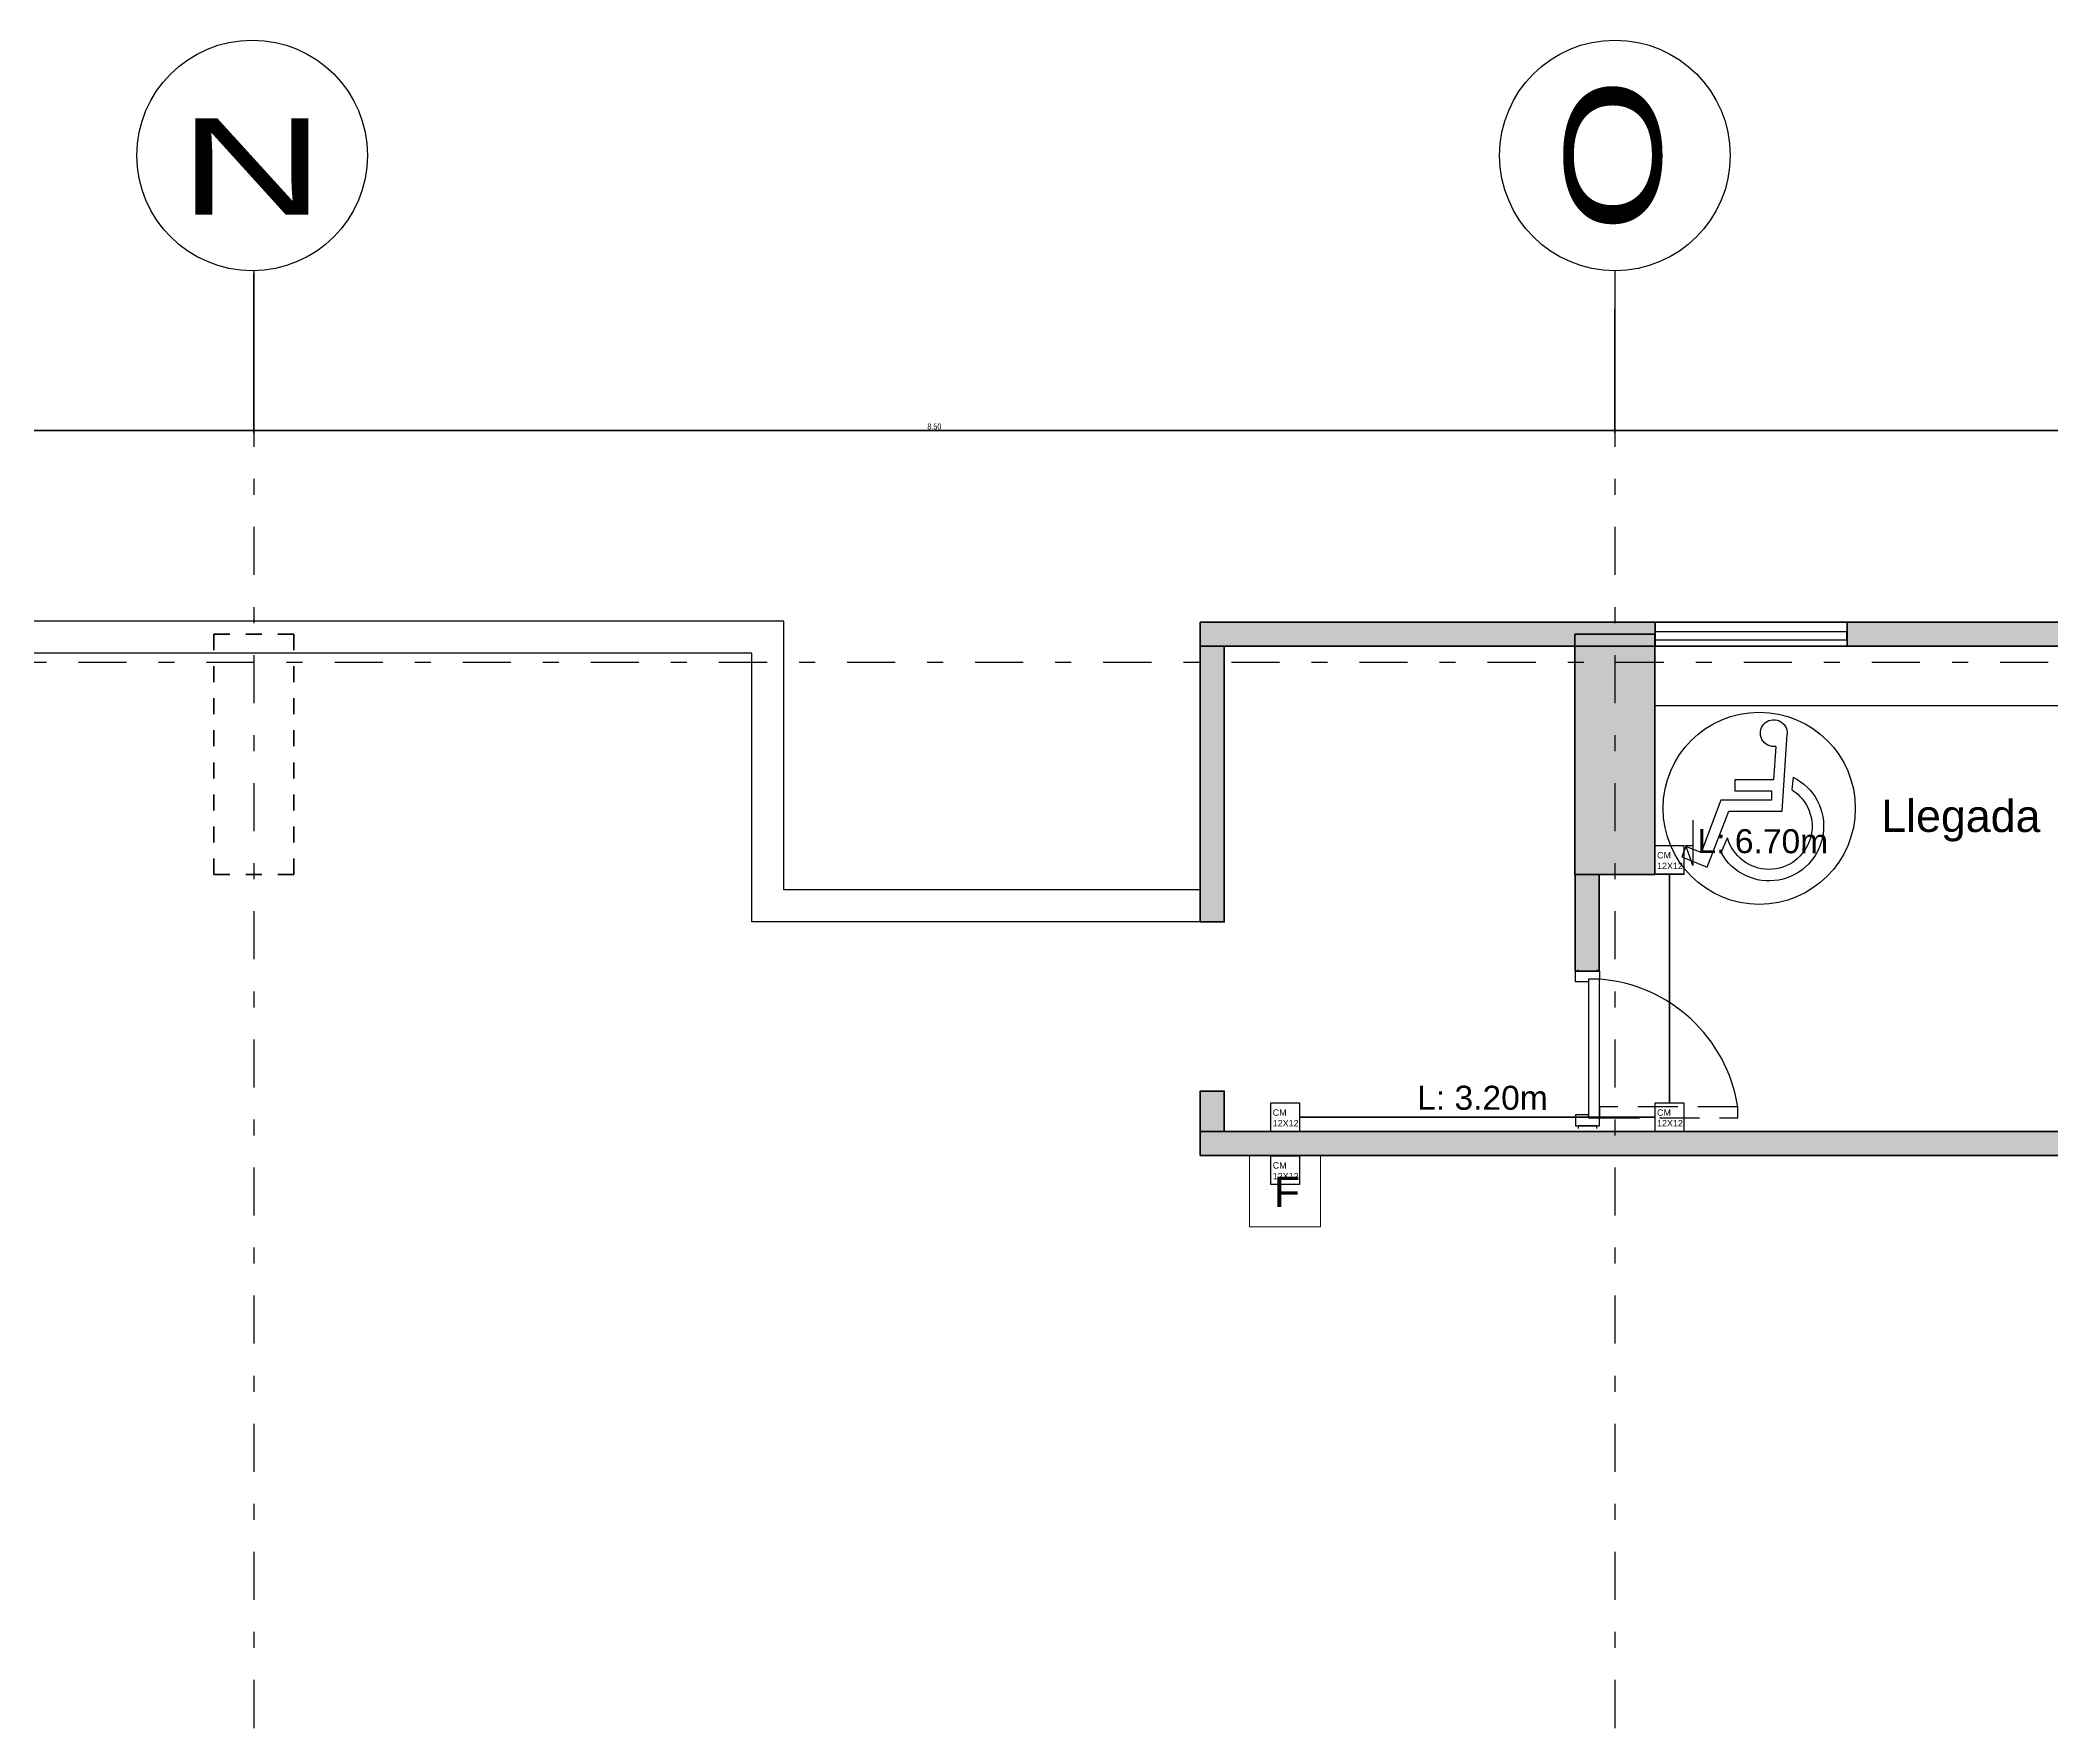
# Model space of a CAD drawing. Header units: millimetres. Extents: x 3781 to 4924, y 1639 to 1721.
# Drawn here: x 4777.87 to 4790.44, y 1697.77 to 1708.29 of the extents above; entities that cross this region are included whole.
import ezdxf
from ezdxf.enums import TextEntityAlignment as Align

# ---------------------------------------------------------------- set-up
doc = ezdxf.new("R2010")
doc.units = ezdxf.units.MM
for name, pattern in [('CENTER', [0.7, 0.3, -0.2, 0, -0.2]), ('HIDDEN', [0.375, 0.25, -0.125]), ('HIDDEN2', [0.1875, 0.125, -0.0625])]:
    doc.linetypes.add(name, pattern=pattern)
doc.layers.get('Defpoints').update_dxf_attribs({"color": 255})
for name, color, linetype in [('1amobla', 2, 'Continuous'), ('_ACHU3', 253, 'Continuous'), ('AREA PARQUEO', 51, 'Continuous'), ('AS_GL DETECCION_PISO 1', 7, 'Continuous'), ('AS_GL DETECCION_PISO 2', 7, 'Continuous'), ('EJE-ESTRUCTURA', 1, 'CENTER'), ('F-2', 2, 'Continuous'), ('GG_LAZO CONTROL DRIVERS', 82, 'Continuous'), ('HACHTCOLUMNA', 250, 'Continuous'), ('JCA_COTAS', 1, 'Continuous'), ('JCA_HATCH 254', 252, 'Continuous'), ('JCA_TEXTO1', 2, 'Continuous'), ('JCA_TEXTO2', 3, 'Continuous'), ('MUEBLE', 1, 'Continuous'), ('TEXTO 3', 3, 'Continuous')]:
    doc.layers.add(name, color=color, linetype=linetype)
doc.layers.add('DIM-25', color=1, linetype='Continuous', plot=False)
for name, color, linetype, lineweight in [('Estructura', 6, 'Continuous', 40), ('Muro', 4, 'Continuous', 40), ('TEXTOS', 7, 'Continuous', 20), ('Vidrio', 2, 'Continuous', 30)]:
    doc.layers.add(name, color=color, linetype=linetype, lineweight=lineweight)
doc.styles.add('Arial_400', font='arial.ttf')
doc.styles.add('ROMANS', font='arial.ttf', dxfattribs={"width": 0.7})
doc.styles.get("Standard").update_dxf_attribs({"font": 'arial.ttf'})
doc.styles.add('style2', font='arial.ttf', dxfattribs={"width": 1.5})
doc.dimstyles.new('1-10', dxfattribs={"dimscale": 10, "dimtxt": 0.0037, "dimasz": 0.001, "dimexe": 0.0018, "dimexo": 0.0018, "dimgap": 0.0005, "dimtad": 1, "dimzin": 4, "dimdsep": 46, "dimtxsty": 'ROMANS', "dimblk": 'ARCHTICK', "dimcen": 0.003, "dimdle": 0.0015, "dimclrd": 1, "dimclre": 1, "dimclrt": 4, "dimadec": 0, "dimazin": 0, "dimtfac": 1, "dimtix": 1, "dimtmove": 2, "dimatfit": 3, "dimldrblk": 'flecha', "dimfxl": 1, "dimtolj": 1, "dimtzin": 4, "dimarcsym": 0})

# ---------------------------------------------------------------- blocks, each defined once
blk = doc.blocks.new('discap')
at = {"layer": 'TEXTO 3', "color": 0, "linetype": 'Continuous'}
for p, q in [((-179169, -277469), (-179154, -277610)), ((-178353, -278322), (-178426, -278155))]:
    blk.add_line(p, q, dxfattribs=at)
blk.add_lwpolyline([(-178974, -277120), (-178946, -277498), (-178511, -277498), (-178511, -277624), (-178926, -277624), (-178926, -277730), (-178352, -277730), (-178127, -278321), (-177953, -278254), (-177909, -278371), (-178198, -278488), (-178440, -277852), (-179047, -277852), (-179102, -276980)], dxfattribs=at)
for centre, radius, start, end in [((-178951, -276970), 152, 261.2603, 183.6697), ((-178897, -278025), 619, 116.0954, 331.345), ((-178897, -278025), 488, 121.7945, 344.571)]:
    blk.add_arc(centre, radius, start, end, dxfattribs=at)
blk = doc.blocks.new('_ArchTick')
at = {"color": 0, "linetype": 'ByBlock', "const_width": 0.15}
blk.add_lwpolyline([(-0.5, -0.5), (0.5, 0.5)], dxfattribs=at)
blk = doc.blocks.new('*D25')
at = {"layer": 'Defpoints', "color": 0, "transparency": 16777216}
for p in [(1962.5, -5855.354), (1971, -5855.579), (1971, -5856.351)]:
    blk.add_point(p, dxfattribs=at)
at = {"layer": 'JCA_COTAS', "color": 1, "lineweight": -2, "transparency": 16777216}
for p, q in [((1962.5, -5855.372), (1962.5, -5856.369)), ((1971, -5855.597), (1971, -5856.369)), ((1962.485, -5856.351), (1971.015, -5856.351))]:
    blk.add_line(p, q, dxfattribs=at)
at = {"layer": 'JCA_COTAS', "color": 1, "lineweight": -2, "transparency": 16777216, "xscale": 0.01, "yscale": 0.01, "zscale": 0.01, "rotation": 180}
blk.add_blockref('_ArchTick', (1962.5, -5856.351), dxfattribs=at)
at = {"layer": 'JCA_COTAS', "color": 1, "lineweight": -2, "transparency": 16777216, "xscale": 0.01, "yscale": 0.01, "zscale": 0.01}
blk.add_blockref('_ArchTick', (1971, -5856.351), dxfattribs=at)
at = {"layer": 'JCA_COTAS', "color": 4, "transparency": 16777216, "insert": (1966.75, -5856.327), "char_height": 0.037, "attachment_point": 5, "style": 'ROMANS'}
blk.add_mtext('\\A1;8.50', dxfattribs=at)
blk = doc.blocks.new('flecha')
at = {"layer": '_ACHU3', "linetype": 'Continuous', "lineweight": 0}
h = blk.add_hatch(color=255, dxfattribs=at)
h.dxf.hatch_style = 1
h.paths.add_polyline_path([(0, 0), (2.4, 0.4), (2.4, 0), (4, 0), (4, 0), (2.4, 0), (2.4, -0.4)])
at = {"layer": '_ACHU3', "linetype": 'Continuous', "lineweight": 0, "flags": 128}
blk.add_lwpolyline([(0, 0), (2.4, 0.4), (2.4, 0), (2.4, 0), (4, 0), (4, 0), (2.4, 0), (2.4, -0.4), (0, 0)], dxfattribs=at)
blk = doc.blocks.new('*D26')
at = {"layer": 'Defpoints', "color": 0, "transparency": 16777216}
for p in [(1971, -5855.579), (1978.498, -5855.579), (1978.498, -5856.351)]:
    blk.add_point(p, dxfattribs=at)
at = {"layer": 'JCA_COTAS', "color": 1, "lineweight": -2, "transparency": 16777216}
for p, q in [((1971, -5855.597), (1971, -5856.369)), ((1978.498, -5855.597), (1978.498, -5856.369)), ((1970.985, -5856.351), (1978.513, -5856.351))]:
    blk.add_line(p, q, dxfattribs=at)
at = {"layer": 'JCA_COTAS', "color": 1, "lineweight": -2, "transparency": 16777216, "xscale": 0.01, "yscale": 0.01, "zscale": 0.01, "rotation": 180}
blk.add_blockref('_ArchTick', (1971, -5856.351), dxfattribs=at)
at = {"layer": 'JCA_COTAS', "color": 1, "lineweight": -2, "transparency": 16777216, "xscale": 0.01, "yscale": 0.01, "zscale": 0.01}
blk.add_blockref('_ArchTick', (1978.498, -5856.351), dxfattribs=at)
at = {"layer": 'JCA_COTAS', "color": 4, "transparency": 16777216, "insert": (1974.749, -5856.327), "char_height": 0.037, "attachment_point": 5, "style": 'ROMANS'}
blk.add_mtext('\\A1;7.50', dxfattribs=at)
blk = doc.blocks.new('*D27')
at = {"layer": 'Defpoints', "color": 0, "transparency": 16777216}
for p in [(1962.5, -5855.354), (1955, -5855.504), (1955, -5856.351)]:
    blk.add_point(p, dxfattribs=at)
at = {"layer": 'JCA_COTAS', "color": 1, "lineweight": -2, "transparency": 16777216}
for p, q in [((1962.5, -5855.372), (1962.5, -5856.369)), ((1955, -5855.522), (1955, -5856.369)), ((1962.515, -5856.351), (1954.985, -5856.351))]:
    blk.add_line(p, q, dxfattribs=at)
at = {"layer": 'JCA_COTAS', "color": 1, "lineweight": -2, "transparency": 16777216, "xscale": 0.01, "yscale": 0.01, "zscale": 0.01, "rotation": 180}
blk.add_blockref('_ArchTick', (1955, -5856.351), dxfattribs=at)
at = {"layer": 'JCA_COTAS', "color": 1, "lineweight": -2, "transparency": 16777216, "xscale": 0.01, "yscale": 0.01, "zscale": 0.01}
blk.add_blockref('_ArchTick', (1962.5, -5856.351), dxfattribs=at)
at = {"layer": 'JCA_COTAS', "color": 4, "transparency": 16777216, "insert": (1958.75, -5856.327), "char_height": 0.037, "attachment_point": 5, "style": 'ROMANS'}
blk.add_mtext('\\A1;7.50', dxfattribs=at)
blk = doc.blocks.new('Caja metalica de 12')
at = {"layer": '1amobla', "linetype": 'Continuous', "ltscale": 0.3}
blk.add_lwpolyline([(-1069.691, -2855.357), (-1069.511, -2855.357), (-1069.511, -2855.537), (-1069.691, -2855.537), (-1069.691, -2855.357)], dxfattribs=at)
at = {"layer": '1amobla', "color": 7, "linetype": 'Continuous', "ltscale": 0.3, "insert": (-1069.679, -2855.397), "char_height": 0.04, "width": 0.07916, "attachment_point": 1}
blk.add_mtext('CM 12X12', dxfattribs=at)
blk = doc.blocks.new('AS_Manual Pull Station _Addressable_')
at = {"color": 0, "linetype": 'Continuous', "lineweight": 15}
for p, q in [((-0.1554, 0.1504), (0.1402, 0.1504)), ((-0.1554, -0.1453), (-0.1554, 0.1504)), ((0.1402, 0.1504), (0.1402, -0.1453)), ((0.1402, -0.1453), (-0.1554, -0.1453))]:
    blk.add_line(p, q, dxfattribs=at)
at = {"color": 0, "linetype": 'Continuous', "lineweight": 15, "style": 'Arial_400'}
blk.add_text('F', height=0.127, dxfattribs=at).set_placement((0, 0), align=Align.MIDDLE_CENTER)
blk = doc.blocks.new('Estructura cubierta')
at = {"layer": 'HACHTCOLUMNA'}
h = blk.add_hatch(color=256, dxfattribs=at)
h.paths.add_polyline_path([(1971.25, -5904.924), (1971.25, -5903.424), (1970.75, -5903.424), (1970.75, -5904.924)])
h.paths.add_polyline_path([(1977.353, -5903.424), (1978.853, -5903.424), (1978.853, -5903.924), (1977.353, -5903.924)])
h.paths.add_polyline_path([(1962.75, -5904.924), (1962.75, -5903.424), (1962.25, -5903.424), (1962.25, -5904.924)])
h.paths.add_polyline_path([(1978.248, -5911.949), (1978.248, -5909.549), (1978.748, -5909.549), (1978.748, -5911.949)])
h.paths.add_polyline_path([(1970.75, -5909.549), (1970.75, -5911.949), (1971.25, -5911.949), (1971.25, -5909.549)])
h.paths.add_polyline_path([(1962.25, -5909.549), (1962.25, -5911.949), (1962.75, -5911.949), (1962.75, -5909.549)])
h.paths.add_polyline_path([(1978.748, -5859.124), (1978.248, -5859.124), (1978.248, -5857.624), (1978.748, -5857.624)])
h.paths.add_polyline_path([(1971.25, -5859.124), (1970.75, -5859.124), (1970.75, -5857.624), (1971.25, -5857.624)])
at = {"layer": 'EJE-ESTRUCTURA'}
for p, q in [((1962.5, -5855.354), (1962.5, -5914.914)), ((1971, -5855.354), (1971, -5914.914)), ((1953.405, -5857.799), (1984.533, -5857.799))]:
    blk.add_line(p, q, dxfattribs=at)
at = {"layer": 'Estructura', "color": 1, "linetype": 'HIDDEN2', "ltscale": 0.3}
blk.add_lwpolyline([(1962.75, -5859.124), (1962.25, -5859.124), (1962.25, -5857.624), (1962.75, -5857.624)], close=True, dxfattribs=at)
at = {"layer": 'Estructura'}
blk.add_lwpolyline([(1971.25, -5859.124), (1970.75, -5859.124), (1970.75, -5857.624), (1971.25, -5857.624)], close=True, dxfattribs=at)
at = {"layer": 'JCA_TEXTO1', "linetype": 'Continuous'}
for centre in [(1962.49, -5854.634), (1971, -5854.634)]:
    blk.add_circle(centre, 0.72, dxfattribs=at)
at = {"layer": 'JCA_TEXTO2', "style": 'style2', "width": 1.5}
for s, rotation, p in [('O', 90.0293, (1971.289, -5855.124)), ('N', 0.0293, (1962.032, -5855.005))]:
    blk.add_text(s, height=0.603, rotation=rotation, dxfattribs=at).set_placement(p)
at = {"layer": 'JCA_COTAS'}
for base, p1, p2, picture, middle in [((1955, -5856.351), (1962.5, -5855.354), (1955, -5855.504), '*D27', (1958.75, -5856.327)), ((1971, -5856.351), (1962.5, -5855.354), (1971, -5855.579), '*D25', (1966.75, -5856.327)), ((1978.498, -5856.351), (1971, -5855.579), (1978.498, -5855.579), '*D26', (1974.749, -5856.327))]:
    dim = blk.add_linear_dim(base=base, p1=p1, p2=p2, dimstyle='1-10', dxfattribs=at)
    dim.commit()
    dim.dimension.update_dxf_attribs({"geometry": picture, "text_midpoint": middle})

msp = doc.modelspace()

# ---------------------------------------------------------------- hatches: boundary and pattern name
at = {"layer": 'JCA_HATCH 254'}
h = msp.add_hatch(color=256, dxfattribs=at)
h.paths.add_polyline_path([(4795.981, 1701.473), (4796.131, 1701.473), (4796.131, 1704.503), (4795.981, 1704.503)])
h.paths.add_polyline_path([(4795.981, 1704.278), (4795.981, 1704.128), (4795.981, 1704.128), (4795.981, 1704.278)], flags=16)
h.paths.add_polyline_path([(4789.159, 1704.503), (4789.159, 1704.653), (4796.131, 1704.653), (4796.131, 1704.503)])
h.paths.add_polyline_path([(4795.456, 1701.473), (4795.306, 1701.473), (4795.306, 1701.472), (4795.456, 1701.472)])
h.paths.add_polyline_path([(4795.106, 1701.473), (4794.956, 1701.473), (4794.956, 1703.078), (4795.106, 1703.078)])
h.paths.add_polyline_path([(4785.118, 1701.322), (4785.118, 1701.472), (4796.131, 1701.472), (4796.131, 1701.322)])
h.paths.add_polyline_path([(4787.959, 1703.078), (4787.809, 1703.078)])
h.paths.add_polyline_path([(4785.118, 1704.503), (4785.118, 1704.653), (4787.959, 1704.653), (4787.959, 1704.503)])
h.paths.add_polyline_path([(4785.268, 1704.503), (4785.118, 1704.503), (4785.118, 1702.782), (4785.268, 1702.782)])
h.paths.add_polyline_path([(4785.268, 1701.473), (4785.118, 1701.473), (4785.118, 1701.725), (4785.268, 1701.725)])
at = {"layer": 'JCA_HATCH 254', "linetype": 'HIDDEN', "ltscale": 0.3}
msp.add_hatch(color=256, dxfattribs=at).paths.add_polyline_path([(4787.609, 1702.475), (4787.459, 1702.475), (4787.459, 1703.078), (4787.609, 1703.078)])

# ---------------------------------------------------------------- linework, layer by layer
at = {"layer": '1amobla', "color": 7, "linetype": 'Continuous', "ltscale": 0.3, "true_color": 0xffffff}
for points in [[(4787.959, 1703.259), (4788.139, 1703.259), (4788.139, 1703.079), (4787.959, 1703.079), (4787.959, 1703.259)], [(4787.959, 1703.259), (4788.139, 1703.259), (4788.139, 1703.079), (4787.959, 1703.079), (4787.959, 1703.259)], [(4787.959, 1701.652), (4788.139, 1701.652), (4788.139, 1701.472), (4787.959, 1701.472), (4787.959, 1701.652)], [(4787.959, 1701.652), (4788.139, 1701.652), (4788.139, 1701.472), (4787.959, 1701.472), (4787.959, 1701.652)]]:
    msp.add_lwpolyline(points, dxfattribs=at)
at = {"layer": 'AREA PARQUEO', "color": 2}
msp.add_lwpolyline([(4782.518, 1704.659), (4767.665, 1704.659), (4767.665, 1650.203), (4782.518, 1650.203), (4782.518, 1652.563), (4785.118, 1652.563), (4785.118, 1650.203), (4792.36, 1650.203), (4792.36, 1652.563), (4794.956, 1652.563), (4794.956, 1650.203), (4799.258, 1650.203), (4799.258, 1650.963), (4799.262, 1650.963), (4799.259, 1704.653), (4785.118, 1704.653), (4785.118, 1702.982), (4782.518, 1702.982), (4782.518, 1704.659)], dxfattribs=at)
msp.add_lwpolyline([(4782.318, 1704.459), (4767.865, 1704.459), (4767.865, 1650.403), (4782.518, 1650.403), (4782.518, 1652.763), (4785.318, 1652.763), (4785.318, 1650.403), (4792.16, 1650.403), (4792.16, 1652.763), (4795.156, 1652.763), (4795.156, 1650.403), (4799.058, 1650.403), (4799.058, 1651.163), (4799.062, 1651.163), (4799.059, 1704.503), (4785.268, 1704.503), (4785.268, 1702.782), (4782.318, 1702.782)], close=True, dxfattribs=at)
at = {"layer": 'AREA PARQUEO', "color": 252}
msp.add_circle((4788.609, 1703.491), 0.6, dxfattribs=at)
msp.add_circle((4788.609, 1703.491), 0.6, dxfattribs=at)
at = {"layer": 'AS_GL DETECCION_PISO 2', "color": 5, "linetype": 'Continuous', "lineweight": 50}
for p, q in [((4788.049, 1703.079), (4788.049, 1701.652)), ((4785.739, 1701.562), (4787.959, 1701.562))]:
    msp.add_line(p, q, dxfattribs=at)
at = {"layer": 'DIM-25'}
msp.add_arc((4787.539, 1701.479), 0.948, 8.9952, 85.6635, dxfattribs=at)
at = {"layer": 'F-2'}
for points in [[(4787.959, 1704.503), (4794.956, 1704.503), (4794.956, 1704.13), (4787.959, 1704.13)], [(4787.543, 1701.559), (4787.611, 1701.559), (4787.611, 1702.424), (4787.543, 1702.424)]]:
    msp.add_lwpolyline(points, close=True, dxfattribs=at)
for points in [[(4787.543, 1702.407), (4787.461, 1702.407), (4787.461, 1702.475), (4787.611, 1702.475), (4787.611, 1702.424), (4787.543, 1702.424), (4787.543, 1702.407)], [(4787.594, 1702.482), (4787.594, 1702.475), (4787.478, 1702.475), (4787.478, 1702.482)], [(4787.543, 1701.576), (4787.461, 1701.576), (4787.461, 1701.509), (4787.611, 1701.509), (4787.611, 1701.559), (4787.543, 1701.559), (4787.543, 1701.576)], [(4787.594, 1701.492), (4787.594, 1701.509), (4787.478, 1701.509), (4787.478, 1701.492)]]:
    msp.add_lwpolyline(points, dxfattribs=at)
at = {"layer": 'GG_LAZO CONTROL DRIVERS', "ltscale": 0.3}
msp.add_lwpolyline([(4788.195, 1703.417), (4788.195, 1703.133), (4788.151, 1703.259), (4788.195, 1703.259)], dxfattribs=at)
at = {"layer": 'MUEBLE', "color": 1, "linetype": 'HIDDEN'}
msp.add_lwpolyline([(4787.611, 1701.627), (4787.611, 1701.559), (4788.476, 1701.559), (4788.476, 1701.627)], close=True, dxfattribs=at)
at = {"layer": 'Muro'}
for points in [[(4785.118, 1704.503), (4785.118, 1704.653), (4787.959, 1704.653), (4787.959, 1704.503)], [(4789.159, 1704.503), (4789.159, 1704.653), (4796.131, 1704.653), (4796.131, 1704.503)], [(4785.268, 1704.503), (4785.118, 1704.503), (4785.118, 1702.782), (4785.268, 1702.782)], [(4787.609, 1702.475), (4787.459, 1702.475), (4787.459, 1703.078), (4787.609, 1703.078)], [(4785.268, 1701.473), (4785.118, 1701.473), (4785.118, 1701.725), (4785.268, 1701.725)], [(4785.118, 1701.322), (4785.118, 1701.472), (4796.131, 1701.472), (4796.131, 1701.322)]]:
    msp.add_lwpolyline(points, close=True, dxfattribs=at)
at = {"layer": 'Vidrio'}
msp.add_line((4787.961, 1704.653), (4789.159, 1704.653), dxfattribs=at)
msp.add_lwpolyline([(4787.959, 1704.593), (4787.959, 1704.543), (4789.156, 1704.543), (4789.156, 1704.593)], close=True, dxfattribs=at)

# ---------------------------------------------------------------- block references
at = {"layer": '1amobla', "color": 7, "linetype": 'Continuous', "true_color": 0xffffff}
for p in [(5857.65, 4558.615), (5855.25, 4557.008), (5857.65, 4557.008), (5855.25, 4556.678)]:
    msp.add_blockref('Caja metalica de 12', p, dxfattribs=at)
at = {"layer": 'AREA PARQUEO', "color": 252, "xscale": -0.00055120696621, "yscale": 0.00055120696621, "zscale": 0.0005512069662100001, "rotation": 359.999999975327}
msp.add_blockref('discap', (4690.061, 1856.628), dxfattribs=at)
at = {"layer": 'AS_GL DETECCION_PISO 1', "color": 6, "linetype": 'Continuous', "xscale": 1.5, "yscale": 1.5, "zscale": 1.5}
msp.add_blockref('AS_Manual Pull Station _Addressable_', (4785.66, 1701.096), dxfattribs=at)
at = {"layer": 'Muro'}
msp.add_blockref('Estructura cubierta', (2816.708, 7562.202), dxfattribs=at)

# ---------------------------------------------------------------- texts
at = {"layer": '1amobla', "color": 7, "linetype": 'Continuous', "ltscale": 0.3, "true_color": 0xffffff, "char_height": 0.04, "width": 0.07916, "attachment_point": 1}
for insert in [(4787.971, 1703.218), (4787.971, 1701.611)]:
    msp.add_mtext('CM 12X12', dxfattribs=dict(at, insert=insert))
at = {"layer": 'TEXTOS'}
for s, height, p in [('Llegada', 0.2, (4789.371, 1703.344)), ('L: 6.70m', 0.15, (4788.224, 1703.211)), ('L: 3.20m', 0.15, (4786.473, 1701.609))]:
    msp.add_text(s, height=height, rotation=359.9331, dxfattribs=at).set_placement(p)

doc.saveas('drawing.dxf')
